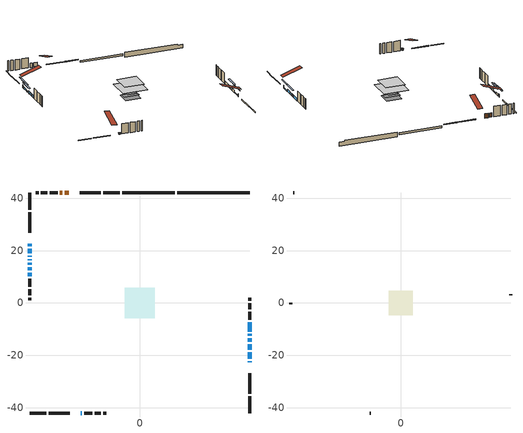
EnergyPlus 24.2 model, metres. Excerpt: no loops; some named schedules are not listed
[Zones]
conditioned space
 floor outside (Floor1 construction): -2.18,-2.18 -2.18,2.18 2.18,2.18 2.18,-2.18 z0.61
 floor adiabatic (Floor3 construction): -2.26,-2.26 -2.26,2.26 2.26,2.26 2.26,-2.26 z0.61
 floor adiabatic (AdiabaticFloorConstruction): -5.77,-5.77 -5.77,5.77 5.77,5.77 5.77,-5.77 z3.05
 floor foundation (Slab1 construction): -3.64,-3.29 -3.64,3.29 3.64,3.29 3.64,-3.29 z-1.65
 floor foundation (Slab2 construction): -3.64,-1.4 -3.64,1.4 3.64,1.4 3.64,-1.4 z-0.76
 floor foundation (Slab3 construction): -0.96,-0.82 -0.96,0.82 0.96,0.82 0.96,-0.82 z0
 wall outside (RimJoist1 construction): -7.66,42.1 -14.04,42.1 / -42.1,-42.1 -35.72,-42.1 / -42.1,42.1 -42.1,35.72 / 42.1,-42.1 42.1,-35.72 z0.61:0.91
 wall outside (RimJoist2 construction): -14.97,42.1 -22.88,42.1 / -34.79,-42.1 -26.89,-42.1 / -42.1,34.79 -42.1,26.89 / 42.1,-34.79 42.1,-26.89 z0.61:0.91
 wall outside (AdiabaticWallConstruction 1): -27.13,42.1 -28.79,42.1 / -29.72,42.1 -30.55,42.1 z0.61:2.64
 wall outside (AdiabaticWallConstruction): 42.1,-22.63 42.1,-22.25 / -42.1,22.63 -42.1,21.71 / 42.1,-17.95 42.1,-15.75 / -42.1,15.36 -42.1,14.63 / -42.1,13.7 -42.1,12.57 / 42.1,-12.62 42.1,-11.86 / 42.1,-10.93 42.1,-7.27 / -42.1,11.65 -42.1,10.22 z0.61:1.83; -42.1,20.79 -42.1,19.06 z0.61:1.53; 42.1,-21.32 42.1,-18.88 / -42.1,18.13 -42.1,17.67 z0.61:0.97; -42.1,16.75 -42.1,16.28 z0.61:1.07; -22.63,-42.1 -22.12,-42.1 z0.61:1.02; 42.1,-14.82 42.1,-13.55 z0.61:1.58
 wall outside (Wall1 construction): -31.48,42.1 -34.53,42.1 / -21.19,-42.1 -18.14,-42.1 / -42.1,9.29 -42.1,6.24 / 42.1,-6.34 42.1,-3.3 z0.61:5.49
 wall outside (Wall2 construction): -35.45,42.1 -37.81,42.1 / -17.21,-42.1 -14.85,-42.1 / -42.1,5.31 -42.1,2.95 / 42.1,-2.37 42.1,-0.01 z0.61:5.49
 wall outside (Wall3 construction): -38.74,42.1 -39.8,42.1 / -13.93,-42.1 -12.86,-42.1 / -42.1,2.02 -42.1,0.96 / 42.1,0.92 42.1,1.98 z0.61:5.49
 wall foundation (FoundationWall1 construction): 14.36,42.1,-1.65 14.36,42.1,0.61 39.33,42.1,0.61 39.33,42.1,0.16 42.1,42.1,0.16 42.1,42.1,-1.65
 wall foundation (FoundationWall2 construction): 13.44,42.1 -6.73,42.1 z-0.76:0.15
 window (WindowConstruction): 42.1,-22.63 42.1,-22.25 z0.61:1.83
 window (WindowConstruction 8): -42.1,22.63 -42.1,21.71 z0.61:1.83
 window (WindowConstruction 9): -42.1,20.79 -42.1,19.06 z0.61:1.52
 window (WindowConstruction 11): 42.1,-21.32 42.1,-18.88 z0.61:0.97
 window (WindowConstruction 12): -42.1,18.13 -42.1,17.67 z0.61:0.97
 window (WindowConstruction 13): -42.1,16.74 -42.1,16.29 z0.61:1.07
 window (WindowConstruction 1): 42.1,-17.95 42.1,-15.75 z0.61:1.83
 window (WindowConstruction 2): -42.1,15.36 -42.1,14.63 z0.61:1.83
 window (WindowConstruction 3): -42.1,13.7 -42.1,12.58 z0.61:1.83
 window (WindowConstruction 10): -22.63,-42.1 -22.12,-42.1 z0.61:1.02
 window (WindowConstruction 4): 42.1,-14.82 42.1,-13.55 z0.61:1.58
 window (WindowConstruction 5): 42.1,-12.62 42.1,-11.86 z0.61:1.83
 window (WindowConstruction 6): 42.1,-10.93 42.1,-7.27 z0.61:1.83
 window (WindowConstruction 7): -42.1,11.65 -42.1,10.22 z0.61:1.83
 door (Door): -27.13,42.1 -28.79,42.1 z0.61:2.64
 door (Door 1): -29.72,42.1 -30.55,42.1 z0.61:2.64
 ceiling adiabatic (AdiabaticFloorConstruction): 5.77,-5.77 5.77,5.77 -5.77,5.77 -5.77,-5.77 z3.05
attic - vented
 floor to conditioned space (Floor2 construction Reversed): -4.67,-4.67 -4.67,4.67 4.67,4.67 4.67,-4.67 z5.49
 wall outside (Wall4 construction): -40.73,42.1 -41.17,42.1 / -11.94,-42.1 -11.5,-42.1 / -42.1,0.03 -42.1,-0.41 / 42.1,2.91 42.1,3.35 z0.61:5.49
 roof outside (Roof1 construction): -26.21,42.1,5.49 -26.21,32.99,8.52 -23.81,32.99,8.52 -23.81,42.1,5.49; -23.56,-42.1,5.49 -23.56,-32.99,8.52 -25.96,-32.99,8.52 -25.96,-42.1,5.49; -42.1,23.56,5.49 -32.99,23.56,8.52 -32.99,25.96,8.52 -42.1,25.96,5.49; 42.1,-23.56,5.49 32.99,-23.56,8.52 32.99,-25.96,8.52 42.1,-25.96,5.49
shading: -42.1,19.04 -42.1,25.3 -42.71,25.3 -42.71,19.04 z4.5; -42.1,16.01 -42.1,23.84 -42.71,23.84 -42.71,16.01 z4.58; 42.1,-15.83 42.1,-24.37 42.4,-24.37 42.4,-15.83 z4.02; -42.1,14.93 -42.1,20.87 -42.71,20.87 -42.71,14.93 z3.71; -42.1,13.55 -42.1,19.48 -42.71,19.48 -42.71,13.55 z3.81; -21.82,-42.1 -22.93,-42.1 -22.93,-42.71 -21.82,-42.71 z1.31; 42.1,-10.81 42.1,-17.56 42.71,-17.56 42.71,-10.81 z4.32
[Building]
Building 1: Terrain=Suburbs
[Site:Location]
Montreal Intl AP_QC: Latitude {deg}=45.47; Longitude {deg}=-73.74; Time Zone {hr}=-5; Elevation {m}=36; Keep Site Location Information=Yes
[Site:GroundTemperature:Shallow]
2.07863, -0.316383, -0.508184, 0.628371, 5.19101, 9.73239, 13.6695, 16.1636, 16.3755, 14.347, 10.5102, 6.10817
[Site:WaterMainsTemperature]
Calculation Method=Schedule; Temperature Schedule=mains temperature schedule
[Material] Roughness=Rough; Thermal Absorptance=0.9
Name | Thickness {m} | Conductivity {W/m-K} | Density {kg/m3} | Specific Heat {J/kg-K} | Solar Absorptance | Visible Absorptance
asphalt or fiberglass shingles | 0.00635 | 0.162714 | 1121.4 | 1465.45 | 0.4 | 0.4
ceiling loosefill ins | 0.0846667 | 0.0480833 | 16.02 | 1046.75 | 0.7 | 0.7
ceiling stud and cavity | 0.1397 | 0.417558 | 65.682 | 1177.47 | 0.7 | 0.7
concrete 4.0 in. | 0.1016 | 1.803125 | 2242.8 | 837.4 | 0.7 | 0.7
concrete 8.0 in. | 0.2032 | 1.803125 | 2242.8 | 837.4 | 0.7 | 0.7
door material | 0.04445 | 0.327969 | 512.64 | 1214.23 | 0.7 | 0.7
door material 1 | 0.04445 | 0.20624 | 512.64 | 1214.23 | 0.7 | 0.7
exterior vertical ins | 0.00218552 | 0.029427 | 32.04 | 1214.23 | 0.7 | 0.7
exterior vertical ins 1 | 0.00108814 | 0.029427 | 32.04 | 1214.23 | 0.7 | 0.7
floor covering | 0.0127 | 0.0433444 | 54.468 | 1339.84 | 0.6 | 0.6
floor covering 1 | 0.0127 | 9.015625 | 54.468 | 1339.84 | 0.6 | 0.6
floor rigid ins; wall rigid ins | 0.512978 | 0.029427 | 32.04 | 1214.23 | 0.7 | 0.7
floor stud and cavity | 0.1397 | 0.0912768 | 92.3553 | 1139.71 | 0.7 | 0.7
floor stud and cavity 1 | 0.0889 | 0.621767 | 50.32683 | 1063.81 | 0.7 | 0.7
floor stud and cavity 2 | 0.1397 | 1.75129 | 37.0049 | 1207.88 | 0.7 | 0.7
furniture material conditioned space 1 | 0.1524 | 0.115458 | 640.8 | 1214.23 | 0.6 | 0.6
gypsum board | 0.0127 | 0.160291 | 801 | 837.4 | 0.6 | 0.6
gypsum board 1 | 0.0127 | 0.160291 | 801 | 837.4 | 0.7 | 0.7
interior vertical ins | 0.025908 | 0.029427 | 32.04 | 1214.23 | 0.7 | 0.7
osb sheathing 0.5 in. | 0.0127 | 0.115458 | 512.64 | 1214.23 | 0.7 | 0.7
osb sheathing 0.75 in. | 0.01905 | 0.115458 | 512.64 | 1214.23 | 0.7 | 0.7
osb sheathing 2.0 in. | 0.0508 | 0.115458 | 512.64 | 1214.23 | 0.7 | 0.7
rim joist stud and cavity | 0.0508 | 0.0451784 | 125.044 | 1163.47 | 0.6 | 0.6
rim joist stud and cavity 1 | 0.0508 | 0.446734 | 125.044 | 1163.47 | 0.6 | 0.6
slab rigid ins | 0.0224348 | 0.029427 | 32.04 | 1214.23 | 0.7 | 0.7
wall stud and cavity | 0.1397 | 0.0787086 | 139.0536 | 1170.24 | 0.7 | 0.7
wall stud and cavity 1 | 0.1397 | 0.0788651 | 139.0536 | 1170.24 | 0.7 | 0.7
wall stud and cavity 2 | 0.0889 | 6.1454 | 50.32683 | 1063.81 | 0.6 | 0.6
wall stud and cavity 3 | 0.0889 | 0.380278 | 52.3479 | 1209.89 | 0.7 | 0.7
wall stud and cavity 4 | 0.0889 | 0.391764 | 83.0341 | 1211.67 | 0.7 | 0.7
wood siding | 0.0254 | 0.102417 | 544.68 | 1172.36 | 0.4 | 0.4
wood siding 1 | 0.00254 | 0.102417 | 544.68 | 1172.36 | 0.4 | 0.4
wood siding 2; wood siding 3; wood siding 4 | 0.0254 | 0.102417 | 544.68 | 1172.36 | 0.7 | 0.7
[WindowMaterial:SimpleGlazingSystem]
Name | U-Factor {W/m2-K} | Solar Heat Gain Coefficient
WindowMaterial | 5.595669 | 0.6
WindowMaterial 1 | 4.05807 | 0.69
WindowMaterial 10 | 6.734108 | 0.54
WindowMaterial 11 | 3.06158 | 0.45
WindowMaterial 12 | 3.05363 | 0.34
WindowMaterial 13 | 3.04284 | 0.38
WindowMaterial 2 | 4.88989 | 0.64
WindowMaterial 3 | 4.46802 | 0.67
WindowMaterial 4 | 4.56625 | 0.66
WindowMaterial 5 | 4.80302 | 0.65
WindowMaterial 6 | 3.75656 | 0.71
WindowMaterial 7 | 4.31755 | 0.68
WindowMaterial 8 | 4.644604 | 0.66
WindowMaterial 9 | 4.37036 | 0.67
[Construction]
AdiabaticFloorConstruction: floor stud and cavity 2, floor rigid ins, osb sheathing 0.75 in., floor covering
AdiabaticWallConstruction: wood siding 3, wall rigid ins, wall stud and cavity 3, gypsum board
AdiabaticWallConstruction 1: wood siding 4, wall rigid ins, wall stud and cavity 3, gypsum board
Door: door material
Door 1: door material 1
Floor1 construction: floor stud and cavity, osb sheathing 0.75 in., floor covering
Floor2 construction Reversed: gypsum board, ceiling stud and cavity, ceiling loosefill ins
Floor3 construction: floor stud and cavity 1, floor covering 1
FoundationWall1 construction: concrete 8.0 in., gypsum board 1
FoundationWall2 construction: concrete 8.0 in.
furniture construction conditioned space 1: furniture material conditioned space 1
PartitionWallConstruction: gypsum board, wall stud and cavity 4, gypsum board
RimJoist1 construction: wood siding 2, osb sheathing 2.0 in., rim joist stud and cavity
RimJoist2 construction: wood siding 2, osb sheathing 2.0 in., rim joist stud and cavity 1
Roof1 construction: asphalt or fiberglass shingles
Slab1 construction; Slab2 construction: concrete 4.0 in.
Slab3 construction: slab rigid ins, concrete 4.0 in.
Wall1 construction: wood siding, osb sheathing 0.5 in., wall stud and cavity, gypsum board
Wall2 construction; Wall3 construction: wood siding, osb sheathing 0.5 in., wall stud and cavity 1, gypsum board
Wall4 construction: wood siding 1, wall stud and cavity 2
WindowConstruction: WindowMaterial
WindowConstruction 1: WindowMaterial 1
WindowConstruction 10: WindowMaterial 10
WindowConstruction 11: WindowMaterial 11
WindowConstruction 12: WindowMaterial 12
WindowConstruction 13: WindowMaterial 13
WindowConstruction 2: WindowMaterial 2
WindowConstruction 3: WindowMaterial 3
WindowConstruction 4: WindowMaterial 4
WindowConstruction 5: WindowMaterial 5
WindowConstruction 6: WindowMaterial 6
WindowConstruction 7: WindowMaterial 7
WindowConstruction 8: WindowMaterial 8
WindowConstruction 9: WindowMaterial 9
[Zone] Multiplier=1; Part of Total Floor Area=Yes
Name | Volume {m3}
attic - vented | 43.0789
conditioned space | 457.7
[Space]
Name | Zone | Volume {m3}
attic - vented 1 | attic - vented | 43.0789
conditioned space 1 | conditioned space | 457.7
[ZoneInfiltration:EffectiveLeakageArea]
infil attic - vented 1: Zone or Space=attic - vented 1; Schedule=Always On Discrete; Effective Air Leakage Area {cm2}=3496.8; Stack Coefficient=0.000550214; Wind Coefficient=1.58484e-05
[ZoneMixing]
whole house fan mix: Zone or Space=attic - vented; Schedule=Always On Continuous; Design Flow Rate Calculation Method=Flow/Zone; Design Flow Rate {m3/s}=0; Source Zone or Space=conditioned space
[SurfaceProperty:ExposedFoundationPerimeter] Exposed Perimeter Calculation Method=TotalExposedPerimeter
Name | Total Exposed Perimeter {m}
Slab1 | 27.737
Slab2 | 20.168
Slab3 | 7.13202
[InternalMass] Zone or ZoneList=conditioned space; Space or SpaceList=conditioned space 1
Name | Construction | Surface Area {m2}
furniture mass conditioned space 1 | furniture construction conditioned space 1 | 97.6783
partition wall mass | PartitionWallConstruction | 223.783
[Lights]
interior lighting: Zone or ZoneList or Space or SpaceList=conditioned space 1; Schedule=interior lighting schedule; Design Level Calculation Method=LightingLevel; Lighting Level {W}=343.2; Return Air Fraction=0; Fraction Radiant=0.6; Fraction Visible=0.2; Fraction Replaceable=1
[People]
occupants: Zone or ZoneList or Space or SpaceList=conditioned space 1; Number of People Schedule=occupants schedule; Number of People Calculation Method=People; Number of People=3; Fraction Radiant=0.314171; Sensible Heat Fraction=0.56303; Activity Level Schedule=occupants activity schedule; Carbon Dioxide Generation Rate {m3/s-W}=0; Enable ASHRAE 55 Comfort Warnings=No; Mean Radiant Temperature Calculation Type=EnclosureAveraged
[ElectricEquipment] Zone or ZoneList or Space or SpaceList=conditioned space 1; Design Level Calculation Method=EquipmentLevel
Name | Schedule | Design Level {W} | Fraction Latent | Fraction Radiant | Fraction Lost
clothes dryer | clothes dryer schedule | 140.772 | 0.015 | 0.081 | 0.85
clothes washer | clothes washer schedule | 32.1985 | 0.03 | 0.162 | 0.7
cooking range | cooking range schedule | 215.147 | 0.08 | 0.432 | 0.2
dishwasher | dishwasher schedule | 66.8632 | 0.3 | 0.18 | 0.4
fridge | fridge schedule | 72.9452 | 0 | 0.6 | 0
mech vent house fan | mech vent house fan schedule | 0 | 0 | 0 | 1
mech vent house fan cfis | mech vent house fan cfis schedule | 0 | 0 | 0 | 0
mech vent range fan 0 | mech vent range fan 0 schedule | 57 | 0 | 0 | 1
misc plug loads | misc plug loads schedule | 494.7 | 0.045 | 0.513 | 0.1
whole house fan | Always On Discrete | 0 | 0 | 0 | 1
[OtherEquipment] Zone or ZoneList or Space or SpaceList=conditioned space 1; Design Level Calculation Method=EquipmentLevel
Name | Fuel Type | Schedule | Design Level {W} | Fraction Latent | Fraction Radiant | Fraction Lost
clothes dryer 1 | Electricity | clothes dryer schedule | 0 | 0.015 | 0.081 | 0.85
cooking range 1 | Electricity | cooking range schedule | 0 | 0.08 | 0.432 | 0.2
general water use latent | None | general water use schedule | 62.594 | 1 | 0 | 0
general water use sensible | None | general water use schedule | -61.6891 | 0 | 0.6 | 0
mech vent house fan latent load | None | Always On Discrete | 0 | 1 | 0 | 0
mech vent house fan sensible load | None | Always On Discrete | 0 | 0 | 0 | 0
water heater energy adjustment1 | Electricity | Always On Discrete | 0.01 | 0 | 0 | 1
[ZoneInfiltration:DesignFlowRate] Zone or ZoneList or Space or SpaceList=conditioned space 1; Schedule=Always On Discrete; Design Flow Rate Calculation Method=Flow/Zone; Design Flow Rate {m3/s}=0
infil flow; natural vent flow; whole house fan flow
[Foundation:Kiva] Initial Indoor Air Temperature {C}=18; Wall Depth Below Slab {m}=0.2032
Name | Wall Height Above Grade {m} | Custom Block Material Name 1 | Custom Block Depth 1 {m} | Custom Block X Position 1 {m} | Custom Block Z Position 1 {m} | Interior Vertical Insulation Material | Interior Vertical Insulation Depth {m}
Foundation Kiva 1 | 0.609996 | exterior vertical ins | 2.26 | 0.2159 | 0
Foundation Kiva 2 | 0.150023 | exterior vertical ins 1 | 0.910011 | 0.2032 | 0
Foundation Kiva 3 | 0.1016 |  |  |  |  | interior vertical ins | 0.1016
[Foundation:Kiva:Settings]
Soil Conductivity {W/m-K}=0.849921; Soil Density {kg/m3}=1842.3; Soil Specific Heat {J/kg-K}=418.7; Ground Solar Absorptivity=0.9; Ground Thermal Absorptivity=0.9; Ground Surface Roughness {m}=0.03; Far-Field Width {m}=40; Deep-Ground Boundary Condition=ZeroFlux; Deep-Ground Depth {m}=40; Minimum Cell Dimension {m}=0.2; Maximum Cell Growth Coefficient=3; Simulation Timestep=Timestep
[Exterior:Lights]
exterior lighting: Schedule=exterior lighting schedule; Design Level {W}=75.6
[Schedule:Constant]
Name | Hourly Value
Always On Continuous; mech vent house fan schedule; mech vent house fan cfis schedule; Always On Discrete | 1
occupants activity schedule | 117.228
fridge schedule | 0
[Schedule:Week:Daily]
interior lighting schedule Week Rule - Jan1-Jan27: interior lighting schedule day, interior lighting schedule day, interior lighting schedule day, interior lighting schedule day, interior lighting schedule day, interior lighting schedule day, interior lighting schedule day, interior lighting schedule default day, interior lighting schedule default day, interior lighting schedule default day, interior lighting schedule default day, interior lighting schedule default day
interior lighting schedule Week Rule - Jan28-Feb3: interior lighting schedule day, interior lighting schedule day, interior lighting schedule day, interior lighting schedule day, interior lighting schedule day 1, interior lighting schedule day 1, interior lighting schedule day 1, interior lighting schedule default day, interior lighting schedule default day, interior lighting schedule default day, interior lighting schedule default day, interior lighting schedule default day
interior lighting schedule Week Rule - Feb4-Feb24: interior lighting schedule day 1, interior lighting schedule day 1, interior lighting schedule day 1, interior lighting schedule day 1, interior lighting schedule day 1, interior lighting schedule day 1, interior lighting schedule day 1, interior lighting schedule default day, interior lighting schedule default day, interior lighting schedule default day, interior lighting schedule default day, interior lighting schedule default day
interior lighting schedule Week Rule - Feb25-Mar3: interior lighting schedule day 1, interior lighting schedule day 1, interior lighting schedule day 1, interior lighting schedule day 1, interior lighting schedule day 2, interior lighting schedule day 2, interior lighting schedule day 2, interior lighting schedule default day, interior lighting schedule default day, interior lighting schedule default day, interior lighting schedule default day, interior lighting schedule default day
interior lighting schedule Week Rule - Mar4-Mar31: interior lighting schedule day 2, interior lighting schedule day 2, interior lighting schedule day 2, interior lighting schedule day 2, interior lighting schedule day 2, interior lighting schedule day 2, interior lighting schedule day 2, interior lighting schedule default day, interior lighting schedule default day, interior lighting schedule default day, interior lighting schedule default day, interior lighting schedule default day
interior lighting schedule Week Rule - Apr1-Apr28: interior lighting schedule day 3, interior lighting schedule day 3, interior lighting schedule day 3, interior lighting schedule day 3, interior lighting schedule day 3, interior lighting schedule day 3, interior lighting schedule day 3, interior lighting schedule default day, interior lighting schedule default day, interior lighting schedule default day, interior lighting schedule default day, interior lighting schedule default day
interior lighting schedule Week Rule - Apr29-May5: interior lighting schedule day 3, interior lighting schedule day 3, interior lighting schedule day 4, interior lighting schedule day 4, interior lighting schedule day 4, interior lighting schedule day 4, interior lighting schedule day 4, interior lighting schedule default day, interior lighting schedule default day, interior lighting schedule default day, interior lighting schedule default day, interior lighting schedule default day
interior lighting schedule Week Rule - May6-May26: interior lighting schedule day 4, interior lighting schedule day 4, interior lighting schedule day 4, interior lighting schedule day 4, interior lighting schedule day 4, interior lighting schedule day 4, interior lighting schedule day 4, interior lighting schedule default day, interior lighting schedule default day, interior lighting schedule default day, interior lighting schedule default day, interior lighting schedule default day
interior lighting schedule Week Rule - May27-Jun2: interior lighting schedule day 4, interior lighting schedule day 4, interior lighting schedule day 4, interior lighting schedule day 4, interior lighting schedule day 4, interior lighting schedule day 5, interior lighting schedule day 5, interior lighting schedule default day, interior lighting schedule default day, interior lighting schedule default day, interior lighting schedule default day, interior lighting schedule default day
interior lighting schedule Week Rule - Jun3-Jun30: interior lighting schedule day 5, interior lighting schedule day 5, interior lighting schedule day 5, interior lighting schedule day 5, interior lighting schedule day 5, interior lighting schedule day 5, interior lighting schedule day 5, interior lighting schedule default day, interior lighting schedule default day, interior lighting schedule default day, interior lighting schedule default day, interior lighting schedule default day
interior lighting schedule Week Rule - Jul1-Jul28: interior lighting schedule day 6, interior lighting schedule day 6, interior lighting schedule day 6, interior lighting schedule day 6, interior lighting schedule day 6, interior lighting schedule day 6, interior lighting schedule day 6, interior lighting schedule default day, interior lighting schedule default day, interior lighting schedule default day, interior lighting schedule default day, interior lighting schedule default day
interior lighting schedule Week Rule - Jul29-Aug4: interior lighting schedule day 6, interior lighting schedule day 6, interior lighting schedule day 6, interior lighting schedule day 7, interior lighting schedule day 7, interior lighting schedule day 7, interior lighting schedule day 7, interior lighting schedule default day, interior lighting schedule default day, interior lighting schedule default day, interior lighting schedule default day, interior lighting schedule default day
interior lighting schedule Week Rule - Aug5-Aug25: interior lighting schedule day 7, interior lighting schedule day 7, interior lighting schedule day 7, interior lighting schedule day 7, interior lighting schedule day 7, interior lighting schedule day 7, interior lighting schedule day 7, interior lighting schedule default day, interior lighting schedule default day, interior lighting schedule default day, interior lighting schedule default day, interior lighting schedule default day
interior lighting schedule Week Rule - Aug26-Sep1: interior lighting schedule day 7, interior lighting schedule day 7, interior lighting schedule day 7, interior lighting schedule day 7, interior lighting schedule day 7, interior lighting schedule day 7, interior lighting schedule day 8, interior lighting schedule default day, interior lighting schedule default day, interior lighting schedule default day, interior lighting schedule default day, interior lighting schedule default day
interior lighting schedule Week Rule - Sep2-Sep29: interior lighting schedule day 8, interior lighting schedule day 8, interior lighting schedule day 8, interior lighting schedule day 8, interior lighting schedule day 8, interior lighting schedule day 8, interior lighting schedule day 8, interior lighting schedule default day, interior lighting schedule default day, interior lighting schedule default day, interior lighting schedule default day, interior lighting schedule default day
interior lighting schedule Week Rule - Sep30-Oct6: interior lighting schedule day 8, interior lighting schedule day 9, interior lighting schedule day 9, interior lighting schedule day 9, interior lighting schedule day 9, interior lighting schedule day 9, interior lighting schedule day 9, interior lighting schedule default day, interior lighting schedule default day, interior lighting schedule default day, interior lighting schedule default day, interior lighting schedule default day
interior lighting schedule Week Rule - Oct7-Oct27: interior lighting schedule day 9, interior lighting schedule day 9, interior lighting schedule day 9, interior lighting schedule day 9, interior lighting schedule day 9, interior lighting schedule day 9, interior lighting schedule day 9, interior lighting schedule default day, interior lighting schedule default day, interior lighting schedule default day, interior lighting schedule default day, interior lighting schedule default day
interior lighting schedule Week Rule - Oct28-Nov3: interior lighting schedule day 9, interior lighting schedule day 9, interior lighting schedule day 9, interior lighting schedule day 9, interior lighting schedule day 10, interior lighting schedule day 10, interior lighting schedule day 10, interior lighting schedule default day, interior lighting schedule default day, interior lighting schedule default day, interior lighting schedule default day, interior lighting schedule default day
interior lighting schedule Week Rule - Nov4-Nov24: interior lighting schedule day 10, interior lighting schedule day 10, interior lighting schedule day 10, interior lighting schedule day 10, interior lighting schedule day 10, interior lighting schedule day 10, interior lighting schedule day 10, interior lighting schedule default day, interior lighting schedule default day, interior lighting schedule default day, interior lighting schedule default day, interior lighting schedule default day
interior lighting schedule Week Rule - Nov25-Dec1: interior lighting schedule day 10, interior lighting schedule day 10, interior lighting schedule day 10, interior lighting schedule day 10, interior lighting schedule day 10, interior lighting schedule day 10, interior lighting schedule day 11, interior lighting schedule default day, interior lighting schedule default day, interior lighting schedule default day, interior lighting schedule default day, interior lighting schedule default day
interior lighting schedule Week Rule - Dec2-Dec31: interior lighting schedule day 11, interior lighting schedule day 11, interior lighting schedule day 11, interior lighting schedule day 11, interior lighting schedule day 11, interior lighting schedule day 11, interior lighting schedule day 11, interior lighting schedule default day, interior lighting schedule default day, interior lighting schedule default day, interior lighting schedule default day, interior lighting schedule default day
occupants schedule Week Rule - Jan1-Dec31: occupants schedule day, occupants schedule day, occupants schedule day, occupants schedule day, occupants schedule day, occupants schedule day, occupants schedule day, occupants schedule default day, occupants schedule default day, occupants schedule default day, occupants schedule default day, occupants schedule default day
clothes dryer schedule Week Rule - Jan1-Dec31: clothes dryer schedule day, clothes dryer schedule day, clothes dryer schedule day, clothes dryer schedule day, clothes dryer schedule day, clothes dryer schedule day, clothes dryer schedule day, clothes dryer schedule default day, clothes dryer schedule default day, clothes dryer schedule default day, clothes dryer schedule default day, clothes dryer schedule default day
clothes washer schedule Week Rule - Jan1-Dec31: clothes washer schedule day, clothes washer schedule day, clothes washer schedule day, clothes washer schedule day, clothes washer schedule day, clothes washer schedule day, clothes washer schedule day, clothes washer schedule default day, clothes washer schedule default day, clothes washer schedule default day, clothes washer schedule default day, clothes washer schedule default day
cooking range schedule Week Rule - Jan1-Dec31: cooking range schedule day, cooking range schedule day, cooking range schedule day, cooking range schedule day, cooking range schedule day, cooking range schedule day, cooking range schedule day, cooking range schedule default day, cooking range schedule default day, cooking range schedule default day, cooking range schedule default day, cooking range schedule default day
dishwasher schedule Week Rule - Jan1-Dec31: dishwasher schedule day, dishwasher schedule day, dishwasher schedule day, dishwasher schedule day, dishwasher schedule day, dishwasher schedule day, dishwasher schedule day, dishwasher schedule default day, dishwasher schedule default day, dishwasher schedule default day, dishwasher schedule default day, dishwasher schedule default day
mech vent range fan 0 schedule Week Rule - Jan1-Dec31: mech vent range fan 0 schedule day, mech vent range fan 0 schedule day, mech vent range fan 0 schedule day, mech vent range fan 0 schedule day, mech vent range fan 0 schedule day, mech vent range fan 0 schedule day, mech vent range fan 0 schedule day, mech vent range fan 0 schedule default day, mech vent range fan 0 schedule default day, mech vent range fan 0 schedule default day, mech vent range fan 0 schedule default day, mech vent range fan 0 schedule default day
misc plug loads schedule Week Rule - Jan1-Dec31: misc plug loads schedule day, misc plug loads schedule day, misc plug loads schedule day, misc plug loads schedule day, misc plug loads schedule day, misc plug loads schedule day, misc plug loads schedule day, misc plug loads schedule default day, misc plug loads schedule default day, misc plug loads schedule default day, misc plug loads schedule default day, misc plug loads schedule default day
general water use schedule Week Rule - Jan1-Dec31: general water use schedule day, general water use schedule day, general water use schedule day, general water use schedule day, general water use schedule day, general water use schedule day, general water use schedule day, general water use schedule default day, general water use schedule default day, general water use schedule default day, general water use schedule default day, general water use schedule default day
exterior lighting schedule Week Rule - Jan1-Jan27: exterior lighting schedule day, exterior lighting schedule day, exterior lighting schedule day, exterior lighting schedule day, exterior lighting schedule day, exterior lighting schedule day, exterior lighting schedule day, exterior lighting schedule default day, exterior lighting schedule default day, exterior lighting schedule default day, exterior lighting schedule default day, exterior lighting schedule default day
exterior lighting schedule Week Rule - Jan28-Feb3: exterior lighting schedule day, exterior lighting schedule day, exterior lighting schedule day, exterior lighting schedule day, exterior lighting schedule day 1, exterior lighting schedule day 1, exterior lighting schedule day 1, exterior lighting schedule default day, exterior lighting schedule default day, exterior lighting schedule default day, exterior lighting schedule default day, exterior lighting schedule default day
exterior lighting schedule Week Rule - Feb4-Feb24: exterior lighting schedule day 1, exterior lighting schedule day 1, exterior lighting schedule day 1, exterior lighting schedule day 1, exterior lighting schedule day 1, exterior lighting schedule day 1, exterior lighting schedule day 1, exterior lighting schedule default day, exterior lighting schedule default day, exterior lighting schedule default day, exterior lighting schedule default day, exterior lighting schedule default day
exterior lighting schedule Week Rule - Feb25-Mar3: exterior lighting schedule day 1, exterior lighting schedule day 1, exterior lighting schedule day 1, exterior lighting schedule day 1, exterior lighting schedule day 2, exterior lighting schedule day 2, exterior lighting schedule day 2, exterior lighting schedule default day, exterior lighting schedule default day, exterior lighting schedule default day, exterior lighting schedule default day, exterior lighting schedule default day
exterior lighting schedule Week Rule - Mar4-Mar31: exterior lighting schedule day 2, exterior lighting schedule day 2, exterior lighting schedule day 2, exterior lighting schedule day 2, exterior lighting schedule day 2, exterior lighting schedule day 2, exterior lighting schedule day 2, exterior lighting schedule default day, exterior lighting schedule default day, exterior lighting schedule default day, exterior lighting schedule default day, exterior lighting schedule default day
exterior lighting schedule Week Rule - Apr1-Apr28: exterior lighting schedule day 3, exterior lighting schedule day 3, exterior lighting schedule day 3, exterior lighting schedule day 3, exterior lighting schedule day 3, exterior lighting schedule day 3, exterior lighting schedule day 3, exterior lighting schedule default day, exterior lighting schedule default day, exterior lighting schedule default day, exterior lighting schedule default day, exterior lighting schedule default day
exterior lighting schedule Week Rule - Apr29-May5: exterior lighting schedule day 3, exterior lighting schedule day 3, exterior lighting schedule day 4, exterior lighting schedule day 4, exterior lighting schedule day 4, exterior lighting schedule day 4, exterior lighting schedule day 4, exterior lighting schedule default day, exterior lighting schedule default day, exterior lighting schedule default day, exterior lighting schedule default day, exterior lighting schedule default day
exterior lighting schedule Week Rule - May6-May26: exterior lighting schedule day 4, exterior lighting schedule day 4, exterior lighting schedule day 4, exterior lighting schedule day 4, exterior lighting schedule day 4, exterior lighting schedule day 4, exterior lighting schedule day 4, exterior lighting schedule default day, exterior lighting schedule default day, exterior lighting schedule default day, exterior lighting schedule default day, exterior lighting schedule default day
exterior lighting schedule Week Rule - May27-Jun2: exterior lighting schedule day 4, exterior lighting schedule day 4, exterior lighting schedule day 4, exterior lighting schedule day 4, exterior lighting schedule day 4, exterior lighting schedule day 5, exterior lighting schedule day 5, exterior lighting schedule default day, exterior lighting schedule default day, exterior lighting schedule default day, exterior lighting schedule default day, exterior lighting schedule default day
exterior lighting schedule Week Rule - Jun3-Jun30: exterior lighting schedule day 5, exterior lighting schedule day 5, exterior lighting schedule day 5, exterior lighting schedule day 5, exterior lighting schedule day 5, exterior lighting schedule day 5, exterior lighting schedule day 5, exterior lighting schedule default day, exterior lighting schedule default day, exterior lighting schedule default day, exterior lighting schedule default day, exterior lighting schedule default day
exterior lighting schedule Week Rule - Jul1-Jul28: exterior lighting schedule day 6, exterior lighting schedule day 6, exterior lighting schedule day 6, exterior lighting schedule day 6, exterior lighting schedule day 6, exterior lighting schedule day 6, exterior lighting schedule day 6, exterior lighting schedule default day, exterior lighting schedule default day, exterior lighting schedule default day, exterior lighting schedule default day, exterior lighting schedule default day
exterior lighting schedule Week Rule - Jul29-Aug4: exterior lighting schedule day 6, exterior lighting schedule day 6, exterior lighting schedule day 6, exterior lighting schedule day 7, exterior lighting schedule day 7, exterior lighting schedule day 7, exterior lighting schedule day 7, exterior lighting schedule default day, exterior lighting schedule default day, exterior lighting schedule default day, exterior lighting schedule default day, exterior lighting schedule default day
exterior lighting schedule Week Rule - Aug5-Aug25: exterior lighting schedule day 7, exterior lighting schedule day 7, exterior lighting schedule day 7, exterior lighting schedule day 7, exterior lighting schedule day 7, exterior lighting schedule day 7, exterior lighting schedule day 7, exterior lighting schedule default day, exterior lighting schedule default day, exterior lighting schedule default day, exterior lighting schedule default day, exterior lighting schedule default day
exterior lighting schedule Week Rule - Aug26-Sep1: exterior lighting schedule day 7, exterior lighting schedule day 7, exterior lighting schedule day 7, exterior lighting schedule day 7, exterior lighting schedule day 7, exterior lighting schedule day 7, exterior lighting schedule day 8, exterior lighting schedule default day, exterior lighting schedule default day, exterior lighting schedule default day, exterior lighting schedule default day, exterior lighting schedule default day
[Schedule:Year]
interior lighting schedule: interior lighting schedule Week Rule - Jan1-Jan27, 1, 1, 1, 27, interior lighting schedule Week Rule - Jan28-Feb3, 1, 28, 2, 3, interior lighting schedule Week Rule - Feb4-Feb24, 2, 4, 2, 24, interior lighting schedule Week Rule - Feb25-Mar3, 2, 25, 3, 3, interior lighting schedule Week Rule - Mar4-Mar31, 3, 4, 3, 31, interior lighting schedule Week Rule - Apr1-Apr28, 4, 1, 4, 28, interior lighting schedule Week Rule - Apr29-May5, 4, 29, 5, 5, interior lighting schedule Week Rule - May6-May26, 5, 6, 5, 26, interior lighting schedule Week Rule - May27-Jun2, 5, 27, 6, 2, interior lighting schedule Week Rule - Jun3-Jun30, 6, 3, 6, 30, interior lighting schedule Week Rule - Jul1-Jul28, 7, 1, 7, 28, interior lighting schedule Week Rule - Jul29-Aug4, 7, 29, 8, 4, interior lighting schedule Week Rule - Aug5-Aug25, 8, 5, 8, 25, interior lighting schedule Week Rule - Aug26-Sep1, 8, 26, 9, 1, interior lighting schedule Week Rule - Sep2-Sep29, 9, 2, 9, 29, interior lighting schedule Week Rule - Sep30-Oct6, 9, 30, 10, 6, interior lighting schedule Week Rule - Oct7-Oct27, 10, 7, 10, 27, interior lighting schedule Week Rule - Oct28-Nov3, 10, 28, 11, 3, interior lighting schedule Week Rule - Nov4-Nov24, 11, 4, 11, 24, interior lighting schedule Week Rule - Nov25-Dec1, 11, 25, 12, 1, interior lighting schedule Week Rule - Dec2-Dec31, 12, 2, 12, 31
occupants schedule: occupants schedule Week Rule - Jan1-Dec31, 1, 1, 12, 31
clothes dryer schedule: clothes dryer schedule Week Rule - Jan1-Dec31, 1, 1, 12, 31
clothes washer schedule: clothes washer schedule Week Rule - Jan1-Dec31, 1, 1, 12, 31
cooking range schedule: cooking range schedule Week Rule - Jan1-Dec31, 1, 1, 12, 31
dishwasher schedule: dishwasher schedule Week Rule - Jan1-Dec31, 1, 1, 12, 31
mech vent range fan 0 schedule: mech vent range fan 0 schedule Week Rule - Jan1-Dec31, 1, 1, 12, 31
misc plug loads schedule: misc plug loads schedule Week Rule - Jan1-Dec31, 1, 1, 12, 31
general water use schedule: general water use schedule Week Rule - Jan1-Dec31, 1, 1, 12, 31
exterior lighting schedule: exterior lighting schedule Week Rule - Jan1-Jan27, 1, 1, 1, 27, exterior lighting schedule Week Rule - Jan28-Feb3, 1, 28, 2, 3, exterior lighting schedule Week Rule - Feb4-Feb24, 2, 4, 2, 24, exterior lighting schedule Week Rule - Feb25-Mar3, 2, 25, 3, 3, exterior lighting schedule Week Rule - Mar4-Mar31, 3, 4, 3, 31, exterior lighting schedule Week Rule - Apr1-Apr28, 4, 1, 4, 28, exterior lighting schedule Week Rule - Apr29-May5, 4, 29, 5, 5, exterior lighting schedule Week Rule - May6-May26, 5, 6, 5, 26, exterior lighting schedule Week Rule - May27-Jun2, 5, 27, 6, 2, exterior lighting schedule Week Rule - Jun3-Jun30, 6, 3, 6, 30, exterior lighting schedule Week Rule - Jul1-Jul28, 7, 1, 7, 28, exterior lighting schedule Week Rule - Jul29-Aug4, 7, 29, 8, 4, exterior lighting schedule Week Rule - Aug5-Aug25, 8, 5, 8, 25, exterior lighting schedule Week Rule - Aug26-Sep1, 8, 26, 9, 1, exterior lighting schedule Week Rule - Sep2-Sep29, 9, 2, 9, 29, exterior lighting schedule Week Rule - Sep30-Oct6, 9, 30, 10, 6, exterior lighting schedule Week Rule - Oct7-Oct27, 10, 7, 10, 27, exterior lighting schedule Week Rule - Oct28-Nov3, 10, 28, 11, 3, exterior lighting schedule Week Rule - Nov4-Nov24, 11, 4, 11, 24, exterior lighting schedule Week Rule - Nov25-Dec1, 11, 25, 12, 1, exterior lighting schedule Week Rule - Dec2-Dec31, 12, 2, 12, 31
[Schedule:Compact]
mains temperature schedule: Through: 01/01, For: AllDays, Until: 24:00, 6.56833, Through: 01/02, For: AllDays, Until: 24:00, 6.48722, Through: 01/03, For: AllDays, Until: 24:00, 6.40722, Through: 01/04, For: AllDays, Until: 24:00, 6.32889, Through: 01/05, For: AllDays, Until: 24:00, 6.25167, Through: 01/06, For: AllDays, Until: 24:00, 6.17611, Through: 01/07, For: AllDays, Until: 24:00, 6.10222, Through: 01/08, For: AllDays, Until: 24:00, 6.02944, Through: 01/09, For: AllDays, Until: 24:00, 5.95833, Through: 01/10, For: AllDays, Until: 24:00, 5.88889, Through: 01/11, For: AllDays, Until: 24:00, 5.82056, Through: 01/12, For: AllDays, Until: 24:00, 5.75444, Through: 01/13, For: AllDays, Until: 24:00, 5.68944, Through: 01/14, For: AllDays, Until: 24:00, 5.62611, Through: 01/15, For: AllDays, Until: 24:00, 5.56444, Through: 01/16, For: AllDays, Until: 24:00, 5.50444, Through: 01/17, For: AllDays, Until: 24:00, 5.44611, Through: 01/18, For: AllDays, Until: 24:00, 5.38944, Through: 01/19, For: AllDays, Until: 24:00, 5.33389, Through: 01/20, For: AllDays, Until: 24:00, 5.28111, Through: 01/21, For: AllDays, Until: 24:00, 5.22944, Through: 01/22, For: AllDays, Until: 24:00, 5.17944, Through: 01/23, For: AllDays, Until: 24:00, 5.13111, Through: 01/24, For: AllDays, Until: 24:00, 5.085, Through: 01/25, For: AllDays, Until: 24:00, 5.04056, Through: 01/26, For: AllDays, Until: 24:00, 4.99778, Through: 01/27, For: AllDays, Until: 24:00, 4.95667, Through: 01/28, For: AllDays, Until: 24:00, 4.91778, Through: 01/29, For: AllDays, Until: 24:00, 4.88056, Through: 01/30, For: AllDays, Until: 24:00, 4.845, Through: 01/31, For: AllDays, Until: 24:00, 4.81167, Through: 02/01, For: AllDays, Until: 24:00, 4.77944, Through: 02/02, For: AllDays, Until: 24:00, 4.75, Through: 02/03, For: AllDays, Until: 24:00, 4.72167, Through: 02/04, For: AllDays, Until: 24:00, 4.69611, Through: 02/05, For: AllDays, Until: 24:00, 4.67167, Through: 02/06, For: AllDays, Until: 24:00, 4.64944, Through: 02/07, For: AllDays, Until: 24:00, 4.62889, Through: 02/08, For: AllDays, Until: 24:00, 4.61056, Through: 02/09, For: AllDays, Until: 24:00, 4.59389, Through: 02/10, For: AllDays, Until: 24:00, 4.57944, Through: 02/11, For: AllDays, Until: 24:00, 4.56667, Through: 02/12, For: AllDays, Until: 24:00, 4.55611, Through: 02/13, For: AllDays, Until: 24:00, 4.54722, Through: 02/14, For: AllDays, Until: 24:00, 4.54056, Through: 02/15, For: AllDays, Until: 24:00, 4.53556, Through: 02/16, For: AllDays, Until: 24:00, 4.53278, Through: 02/17, For: AllDays, Until: 24:00, 4.53167, Through: 02/18, For: AllDays, Until: 24:00, 4.53278, Through: 02/19, For: AllDays, Until: 24:00, 4.53556, Through: 02/20, For: AllDays, Until: 24:00, 4.54056, Through: 02/21, For: AllDays, Until: 24:00, 4.54722, Through: 02/22, For: AllDays, Until: 24:00, 4.55611, Through: 02/23, For: AllDays, Until: 24:00, 4.56667, Through: 02/24, For: AllDays, Until: 24:00, 4.57944, Through: 02/25, For: AllDays, Until: 24:00, 4.59389, Through: 02/26, For: AllDays, Until: 24:00, 4.61056, Through: 02/27, For: AllDays, Until: 24:00, 4.62889, Through: 02/28, For: AllDays, Until: 24:00, 4.64889, Through: 03/01, For: AllDays, Until: 24:00, 4.67111, Through: 03/02, For: AllDays, Until: 24:00, 4.69556, Through: 03/03, For: AllDays, Until: 24:00, 4.72167, Through: 03/04, For: AllDays, Until: 24:00, 4.74944, Through: 03/05, For: AllDays, Until: 24:00, 4.77944, Through: 03/06, For: AllDays, Until: 24:00, 4.81111, Through: 03/07, For: AllDays, Until: 24:00, 4.84444, Through: 03/08, For: AllDays, Until: 24:00, 4.88, Through: 03/09, For: AllDays, Until: 24:00, 4.91722, Through: 03/10, For: AllDays, Until: 24:00, 4.95611, Through: 03/11, For: AllDays, Until: 24:00, 4.99722, Through: 03/12, For: AllDays, Until: 24:00, 5.04, Through: 03/13, For: AllDays, Until: 24:00, 5.08444, Through: 03/14, For: AllDays, Until: 24:00, 5.13056, Through: 03/15, For: AllDays, Until: 24:00, 5.17889, Through: 03/16, For: AllDays, Until: 24:00, 5.22833, Through: 03/17, For: AllDays, Until: 24:00, 5.28, Through: 03/18, For: AllDays, Until: 24:00, 5.33333, Through: 03/19, For: AllDays, Until: 24:00, 5.38833, Through: 03/20, For: AllDays, Until: 24:00, 5.445, Through: 03/21, For: AllDays, Until: 24:00, 5.50333, Through: 03/22, For: AllDays, Until: 24:00, 5.56333, Through: 03/23, For: AllDays, Until: 24:00, 5.625, Through: 03/24, For: AllDays, Until: 24:00, 5.68833, Through: 03/25, For: AllDays, Until: 24:00, 5.75333, Through: 03/26, For: AllDays, Until: 24:00, 5.81944, Through: 03/27, For: AllDays, Until: 24:00, 5.88778, Through: 03/28, For: AllDays, Until: 24:00, 5.95722, Through: 03/29, For: AllDays, Until: 24:00, 6.02833, Through: 03/30, For: AllDays, Until: 24:00, 6.10111, Through: 03/31, For: AllDays, Until: 24:00, 6.175, Through: 04/01, For: AllDays, Until: 24:00, 6.25056, Through: 04/02, For: AllDays, Until: 24:00, 6.32778, Through: 04/03, For: AllDays, Until: 24:00, 6.40611, Through: 04/04, For: AllDays, Until: 24:00, 6.48556, Through: 04/05, For: AllDays, Until: 24:00, 6.56722, Through: 04/06, For: AllDays, Until: 24:00, 6.64944, Through: 04/07, For: AllDays, Until: 24:00, 6.73333, Through: 04/08, For: AllDays, Until: 24:00, 6.81833, Through: 04/09, For: AllDays, Until: 24:00, 6.905, Through: 04/10, For: AllDays, Until: 24:00, 6.99278, Through: 04/11, For: AllDays, Until: 24:00, 7.08111, Through: 04/12, For: AllDays, Until: 24:00, 7.17167, Through: 04/13, For: AllDays, Until: 24:00, 7.26278, Through: 04/14, For: AllDays, Until: 24:00, 7.355, Through: 04/15, For: AllDays, Until: 24:00, 7.44833, Through: 04/16, For: AllDays, Until: 24:00, 7.54278, Through: 04/17, For: AllDays, Until: 24:00, 7.63889, Through: 04/18, For: AllDays, Until: 24:00, 7.735, Through: 04/19, For: AllDays, Until: 24:00, 7.83278, Through: 04/20, For: AllDays, Until: 24:00, 7.93167, Through: 04/21, For: AllDays, Until: 24:00, 8.03111, Through: 04/22, For: AllDays, Until: 24:00, 8.13167, Through: 04/23, For: AllDays, Until: 24:00, 8.23278, Through: 04/24, For: AllDays, Until: 24:00, 8.335, Through: 04/25, For: AllDays, Until: 24:00, 8.43778, Through: 04/26, For: AllDays, Until: 24:00, 8.54167, Through: 04/27, For: AllDays, Until: 24:00, 8.64611, Through: 04/28, For: AllDays, Until: 24:00, 8.75167, Through: 04/29, For: AllDays, Until: 24:00, 8.85778, Through: 04/30, For: AllDays, Until: 24:00, 8.96444, Through: 05/01, For: AllDays, Until: 24:00, 9.07167, Through: 05/02, For: AllDays, Until: 24:00, 9.17944, Through: 05/03, For: AllDays, Until: 24:00, 9.28778, Through: 05/04, For: AllDays, Until: 24:00, 9.39667, Through: 05/05, For: AllDays, Until: 24:00, 9.50667, Through: 05/06, For: AllDays, Until: 24:00, 9.61667, Through: 05/07, For: AllDays, Until: 24:00, 9.72667, Through: 05/08, For: AllDays, Until: 24:00, 9.83778, Through: 05/09, For: AllDays, Until: 24:00, 9.94889, Through: 05/10, For: AllDays, Until: 24:00, 10.0606, Through: 05/11, For: AllDays, Until: 24:00, 10.1722, Through: 05/12, For: AllDays, Until: 24:00, 10.2844, Through: 05/13, For: AllDays, Until: 24:00, 10.3967, Through: 05/14, For: AllDays, Until: 24:00, 10.5094, Through: 05/15, For: AllDays, Until: 24:00, 10.6222, Through: 05/16, For: AllDays, Until: 24:00, 10.735, Through: 05/17, For: AllDays, Until: 24:00, 10.8478, Through: 05/18, For: AllDays, Until: 24:00, 10.9611, Through: 05/19, For: AllDays, Until: 24:00, 11.0744, Through: 05/20, For: AllDays, Until: 24:00, 11.1872, Through: 05/21, For: AllDays, Until: 24:00, 11.3006, Through: 05/22, For: AllDays, Until: 24:00, 11.4133, Through: 05/23, For: AllDays, Until: 24:00, 11.5267, Through: 05/24, For: AllDays, Until: 24:00, 11.6394, Through: 05/25, For: AllDays, Until: 24:00, 11.7522, Through: 05/26, For: AllDays, Until: 24:00, 11.8644, Through: 05/27, For: AllDays, Until: 24:00, 11.9767, Through: 05/28, For: AllDays, Until: 24:00, 12.0889, Through: 05/29, For: AllDays, Until: 24:00, 12.2006, Through: 05/30, For: AllDays, Until: 24:00, 12.3122, Through: 05/31, For: AllDays, Until: 24:00, 12.4228, Through: 06/01, For: AllDays, Until: 24:00, 12.5339, Through: 06/02, For: AllDays, Until: 24:00, 12.6439, Through: 06/03, For: AllDays, Until: 24:00, 12.7539, Through: 06/04, For: AllDays, Until: 24:00, 12.8628, Through: 06/05, For: AllDays, Until: 24:00, 12.9717, Through: 06/06, For: AllDays, Until: 24:00, 13.08, Through: 06/07, For: AllDays, Until: 24:00, 13.1878, Through: 06/08, For: AllDays, Until: 24:00, 13.2944, Through: 06/09, For: AllDays, Until: 24:00, 13.4011, Through: 06/10, For: AllDays, Until: 24:00, 13.5067, Through: 06/11, For: AllDays, Until: 24:00, 13.6117, Through: 06/12, For: AllDays, Until: 24:00, 13.7156, Through: 06/13, For: AllDays, Until: 24:00, 13.8194, Through: 06/14, For: AllDays, Until: 24:00, 13.9222, Through: 06/15, For: AllDays, Until: 24:00, 14.0239, Through: 06/16, For: AllDays, Until: 24:00, 14.125, Through: 06/17, For: AllDays, Until: 24:00, 14.225, Through: 06/18, For: AllDays, Until: 24:00, 14.3239, Through: 06/19, For: AllDays, Until: 24:00, 14.4222, Through: 06/20, For: AllDays, Until: 24:00, 14.5194, Through: 06/21, For: AllDays, Until: 24:00, 14.6156, Through: 06/22, For: AllDays, Until: 24:00, 14.7106, Through: 06/23, For: AllDays, Until: 24:00, 14.805, Through: 06/24, For: AllDays, Until: 24:00, 14.8978, Through: 06/25, For: AllDays, Until: 24:00, 14.9894, Through: 06/26, For: AllDays, Until: 24:00, 15.0806, Through: 06/27, For: AllDays, Until: 24:00, 15.17, Through: 06/28, For: AllDays, Until: 24:00, 15.2583, Through: 06/29, For: AllDays, Until: 24:00, 15.3456, Through: 06/30, For: AllDays, Until: 24:00, 15.4311, Through: 07/01, For: AllDays, Until: 24:00, 15.5161, Through: 07/02, For: AllDays, Until: 24:00, 15.5989, Through: 07/03, For: AllDays, Until: 24:00, 15.6811, Through: 07/04, For: AllDays, Until: 24:00, 15.7617, Through: 07/05, For: AllDays, Until: 24:00, 15.8411, Through: 07/06, For: AllDays, Until: 24:00, 15.9189, Through: 07/07, For: AllDays, Until: 24:00, 15.995, Through: 07/08, For: AllDays, Until: 24:00, 16.07, Through: 07/09, For: AllDays, Until: 24:00, 16.1433, Through: 07/10, For: AllDays, Until: 24:00, 16.2156, Through: 07/11, For: AllDays, Until: 24:00, 16.2861, Through: 07/12, For: AllDays, Until: 24:00, 16.355, Through: 07/13, For: AllDays, Until: 24:00, 16.4222, Through: 07/14, For: AllDays, Until: 24:00, 16.4878, Through: 07/15, For: AllDays, Until: 24:00, 16.5522, Through: 07/16, For: AllDays, Until: 24:00, 16.615, Through: 07/17, For: AllDays, Until: 24:00, 16.6756, Through: 07/18, For: AllDays, Until: 24:00, 16.735, Through: 07/19, For: AllDays, Until: 24:00, 16.7928, Through: 07/20, For: AllDays, Until: 24:00, 16.8489, Through: 07/21, For: AllDays, Until: 24:00, 16.9028, Through: 07/22, For: AllDays, Until: 24:00, 16.9556, Through: 07/23, For: AllDays, Until: 24:00, 17.0061, Through: 07/24, For: AllDays, Until: 24:00, 17.0556, Through: 07/25, For: AllDays, Until: 24:00, 17.1028, Through: 07/26, For: AllDays, Until: 24:00, 17.1483, Through: 07/27, For: AllDays, Until: 24:00, 17.1917, Through: 07/28, For: AllDays, Until: 24:00, 17.2339, Through: 07/29, For: AllDays, Until: 24:00, 17.2739, Through: 07/30, For: AllDays, Until: 24:00, 17.3122, Through: 07/31, For: AllDays, Until: 24:00, 17.3489, Through: 08/01, For: AllDays, Until: 24:00, 17.3833, Through: 08/02, For: AllDays, Until: 24:00, 17.4161, Through: 08/03, For: AllDays, Until: 24:00, 17.4467, Through: 08/04, For: AllDays, Until: 24:00, 17.4761, Through: 08/05, For: AllDays, Until: 24:00, 17.5028, Through: 08/06, For: AllDays, Until: 24:00, 17.5283, Through: 08/07, For: AllDays, Until: 24:00, 17.5517, Through: 08/08, For: AllDays, Until: 24:00, 17.5728, Through: 08/09, For: AllDays, Until: 24:00, 17.5922, Through: 08/10, For: AllDays, Until: 24:00, 17.61, Through: 08/11, For: AllDays, Until: 24:00, 17.6256, Through: 08/12, For: AllDays, Until: 24:00, 17.6394, Through: 08/13, For: AllDays, Until: 24:00, 17.6511, Through: 08/14, For: AllDays, Until: 24:00, 17.6611, Through: 08/15, For: AllDays, Until: 24:00, 17.6689, Through: 08/16, For: AllDays, Until: 24:00, 17.675, Through: 08/17, For: AllDays, Until: 24:00, 17.6789, Through: 08/18, For: AllDays, Until: 24:00, 17.6811, Through: 08/19, For: AllDays, Until: 24:00, 17.6811, Through: 08/20, For: AllDays, Until: 24:00, 17.6794, Through: 08/21, For: AllDays, Until: 24:00, 17.6756, Through: 08/22, For: AllDays, Until: 24:00, 17.67, Through: 08/23, For: AllDays, Until: 24:00, 17.6622, Through: 08/24, For: AllDays, Until: 24:00, 17.6528, Through: 08/25, For: AllDays, Until: 24:00, 17.6411, Through: 08/26, For: AllDays, Until: 24:00, 17.6278, Through: 08/27, For: AllDays, Until: 24:00, 17.6122, Through: 08/28, For: AllDays, Until: 24:00, 17.595, Through: 08/29, For: AllDays, Until: 24:00, 17.5756, Through: 08/30, For: AllDays, Until: 24:00, 17.5544, Through: 08/31, For: AllDays, Until: 24:00, 17.5311, Through: 09/01, For: AllDays, Until: 24:00, 17.5061, Through: 09/02, For: AllDays, Until: 24:00, 17.4794, Through: 09/03, For: AllDays, Until: 24:00, 17.4506, Through: 09/04, For: AllDays, Until: 24:00, 17.42, Through: 09/05, For: AllDays, Until: 24:00, 17.3878, Through: 09/06, For: AllDays, Until: 24:00, 17.3533, Through: 09/07, For: AllDays, Until: 24:00, 17.3172, Through: 09/08, For: AllDays, Until: 24:00, 17.2789, Through: 09/09, For: AllDays, Until: 24:00, 17.2389, Through: 09/10, For: AllDays, Until: 24:00, 17.1972, Through: 09/11, For: AllDays, Until: 24:00, 17.1539, Through: 09/12, For: AllDays, Until: 24:00, 17.1083, Through: 09/13, For: AllDays, Until: 24:00, 17.0617, Through: 09/14, For: AllDays, Until: 24:00, 17.0128, Through: 09/15, For: AllDays, Until: 24:00, 16.9622, Through: 09/16, For: AllDays, Until: 24:00, 16.9094, Through: 09/17, For: AllDays, Until: 24:00, 16.8556, Through: 09/18, For: AllDays, Until: 24:00, 16.8, Through: 09/19, For: AllDays, Until: 24:00, 16.7422, Through: 09/20, For: AllDays, Until: 24:00, 16.6833, Through: 09/21, For: AllDays, Until: 24:00, 16.6228, Through: 09/22, For: AllDays, Until: 24:00, 16.56, Through: 09/23, For: AllDays, Until: 24:00, 16.4961, Through: 09/24, For: AllDays, Until: 24:00, 16.4306, Through: 09/25, For: AllDays, Until: 24:00, 16.3633, Through: 09/26, For: AllDays, Until: 24:00, 16.295, Through: 09/27, For: AllDays, Until: 24:00, 16.2244, Through: 09/28, For: AllDays, Until: 24:00, 16.1528, Through: 09/29, For: AllDays, Until: 24:00, 16.0794, Through: 09/30, For: AllDays, Until: 24:00, 16.0044, Through: 10/01, For: AllDays, Until: 24:00, 15.9283, Through: 10/02, For: AllDays, Until: 24:00, 15.8511, Through: 10/03, For: AllDays, Until: 24:00, 15.7717, Through: 10/04, For: AllDays, Until: 24:00, 15.6917, Through: 10/05, For: AllDays, Until: 24:00, 15.6094, Through: 10/06, For: AllDays, Until: 24:00, 15.5267, Through: 10/07, For: AllDays, Until: 24:00, 15.4422, Through: 10/08, For: AllDays, Until: 24:00, 15.3567, Through: 10/09, For: AllDays, Until: 24:00, 15.2694, Through: 10/10, For: AllDays, Until: 24:00, 15.1811, Through: 10/11, For: AllDays, Until: 24:00, 15.0917, Through: 10/12, For: AllDays, Until: 24:00, 15.0011, Through: 10/13, For: AllDays, Until: 24:00, 14.9094, Through: 10/14, For: AllDays, Until: 24:00, 14.8167, Through: 10/15, For: AllDays, Until: 24:00, 14.7228, Through: 10/16, For: AllDays, Until: 24:00, 14.6278, Through: 10/17, For: AllDays, Until: 24:00, 14.5317, Through: 10/18, For: AllDays, Until: 24:00, 14.4344, Through: 10/19, For: AllDays, Until: 24:00, 14.3367, Through: 10/20, For: AllDays, Until: 24:00, 14.2378, Through: 10/21, For: AllDays, Until: 24:00, 14.1378, Through: 10/22, For: AllDays, Until: 24:00, 14.0367, Through: 10/23, For: AllDays, Until: 24:00, 13.935, Through: 10/24, For: AllDays, Until: 24:00, 13.8322, Through: 10/25, For: AllDays, Until: 24:00, 13.7289, Through: 10/26, For: AllDays, Until: 24:00, 13.625, Through: 10/27, For: AllDays, Until: 24:00, 13.52, Through: 10/28, For: AllDays, Until: 24:00, 13.4144, Through: 10/29, For: AllDays, Until: 24:00, 13.3083, Through: 10/30, For: AllDays, Until: 24:00, 13.2011, Through: 10/31, For: AllDays, Until: 24:00, 13.0939, Through: 11/01, For: AllDays, Until: 24:00, 12.9856, Through: 11/02, For: AllDays, Until: 24:00, 12.8767, Through: 11/03, For: AllDays, Until: 24:00, 12.7678, Through: 11/04, For: AllDays, Until: 24:00, 12.6578, Through: 11/05, For: AllDays, Until: 24:00, 12.5478, Through: 11/06, For: AllDays, Until: 24:00, 12.4372, Through: 11/07, For: AllDays, Until: 24:00, 12.3261, Through: 11/08, For: AllDays, Until: 24:00, 12.215, Through: 11/09, For: AllDays, Until: 24:00, 12.1033, Through: 11/10, For: AllDays, Until: 24:00, 11.9911, Through: 11/11, For: AllDays, Until: 24:00, 11.8789, Through: 11/12, For: AllDays, Until: 24:00, 11.7667, Through: 11/13, For: AllDays, Until: 24:00, 11.6539, Through: 11/14, For: AllDays, Until: 24:00, 11.5411, Through: 11/15, For: AllDays, Until: 24:00, 11.4278, Through: 11/16, For: AllDays, Until: 24:00, 11.315, Through: 11/17, For: AllDays, Until: 24:00, 11.2017, Through: 11/18, For: AllDays, Until: 24:00, 11.0889, Through: 11/19, For: AllDays, Until: 24:00, 10.9756, Through: 11/20, For: AllDays, Until: 24:00, 10.8622, Through: 11/21, For: AllDays, Until: 24:00, 10.7494, Through: 11/22, For: AllDays, Until: 24:00, 10.6367, Through: 11/23, For: AllDays, Until: 24:00, 10.5239, Through: 11/24, For: AllDays, Until: 24:00, 10.4111, Through: 11/25, For: AllDays, Until: 24:00, 10.2989, Through: 11/26, For: AllDays, Until: 24:00, 10.1867, Through: 11/27, For: AllDays, Until: 24:00, 10.0744, Through: 11/28, For: AllDays, Until: 24:00, 9.96333, Through: 11/29, For: AllDays, Until: 24:00, 9.85167, Through: 11/30, For: AllDays, Until: 24:00, 9.74111, Through: 12/01, For: AllDays, Until: 24:00, 9.63056, Through: 12/02, For: AllDays, Until: 24:00, 9.52056, Through: 12/03, For: AllDays, Until: 24:00, 9.41111, Through: 12/04, For: AllDays, Until: 24:00, 9.30167, Through: 12/05, For: AllDays, Until: 24:00, 9.19333, Through: 12/06, For: AllDays, Until: 24:00, 9.08556, Through: 12/07, For: AllDays, Until: 24:00, 8.97778, Through: 12/08, For: AllDays, Until: 24:00, 8.87111, Through: 12/09, For: AllDays, Until: 24:00, 8.765, Through: 12/10, For: AllDays, Until: 24:00, 8.66, Through: 12/11, For: AllDays, Until: 24:00, 8.555, Through: 12/12, For: AllDays, Until: 24:00, 8.45111, Through: 12/13, For: AllDays, Until: 24:00, 8.34833, Through: 12/14, For: AllDays, Until: 24:00, 8.24611, Through: 12/15, For: AllDays, Until: 24:00, 8.14444, Through: 12/16, For: AllDays, Until: 24:00, 8.04389, Through: 12/17, For: AllDays, Until: 24:00, 7.94444, Through: 12/18, For: AllDays, Until: 24:00, 7.84556, Through: 12/19, For: AllDays, Until: 24:00, 7.74778, Through: 12/20, For: AllDays, Until: 24:00, 7.65111, Through: 12/21, For: AllDays, Until: 24:00, 7.555, Through: 12/22, For: AllDays, Until: 24:00, 7.46056, Through: 12/23, For: AllDays, Until: 24:00, 7.36667, Through: 12/24, For: AllDays, Until: 24:00, 7.27444, Through: 12/25, For: AllDays, Until: 24:00, 7.18278, Through: 12/26, For: AllDays, Until: 24:00, 7.09278, Through: 12/27, For: AllDays, Until: 24:00, 7.00389, Through: 12/28, For: AllDays, Until: 24:00, 6.91611, Through: 12/29, For: AllDays, Until: 24:00, 6.82944, Through: 12/30, For: AllDays, Until: 24:00, 6.74389, Through: 12/31, For: AllDays, Until: 24:00, 6.66
